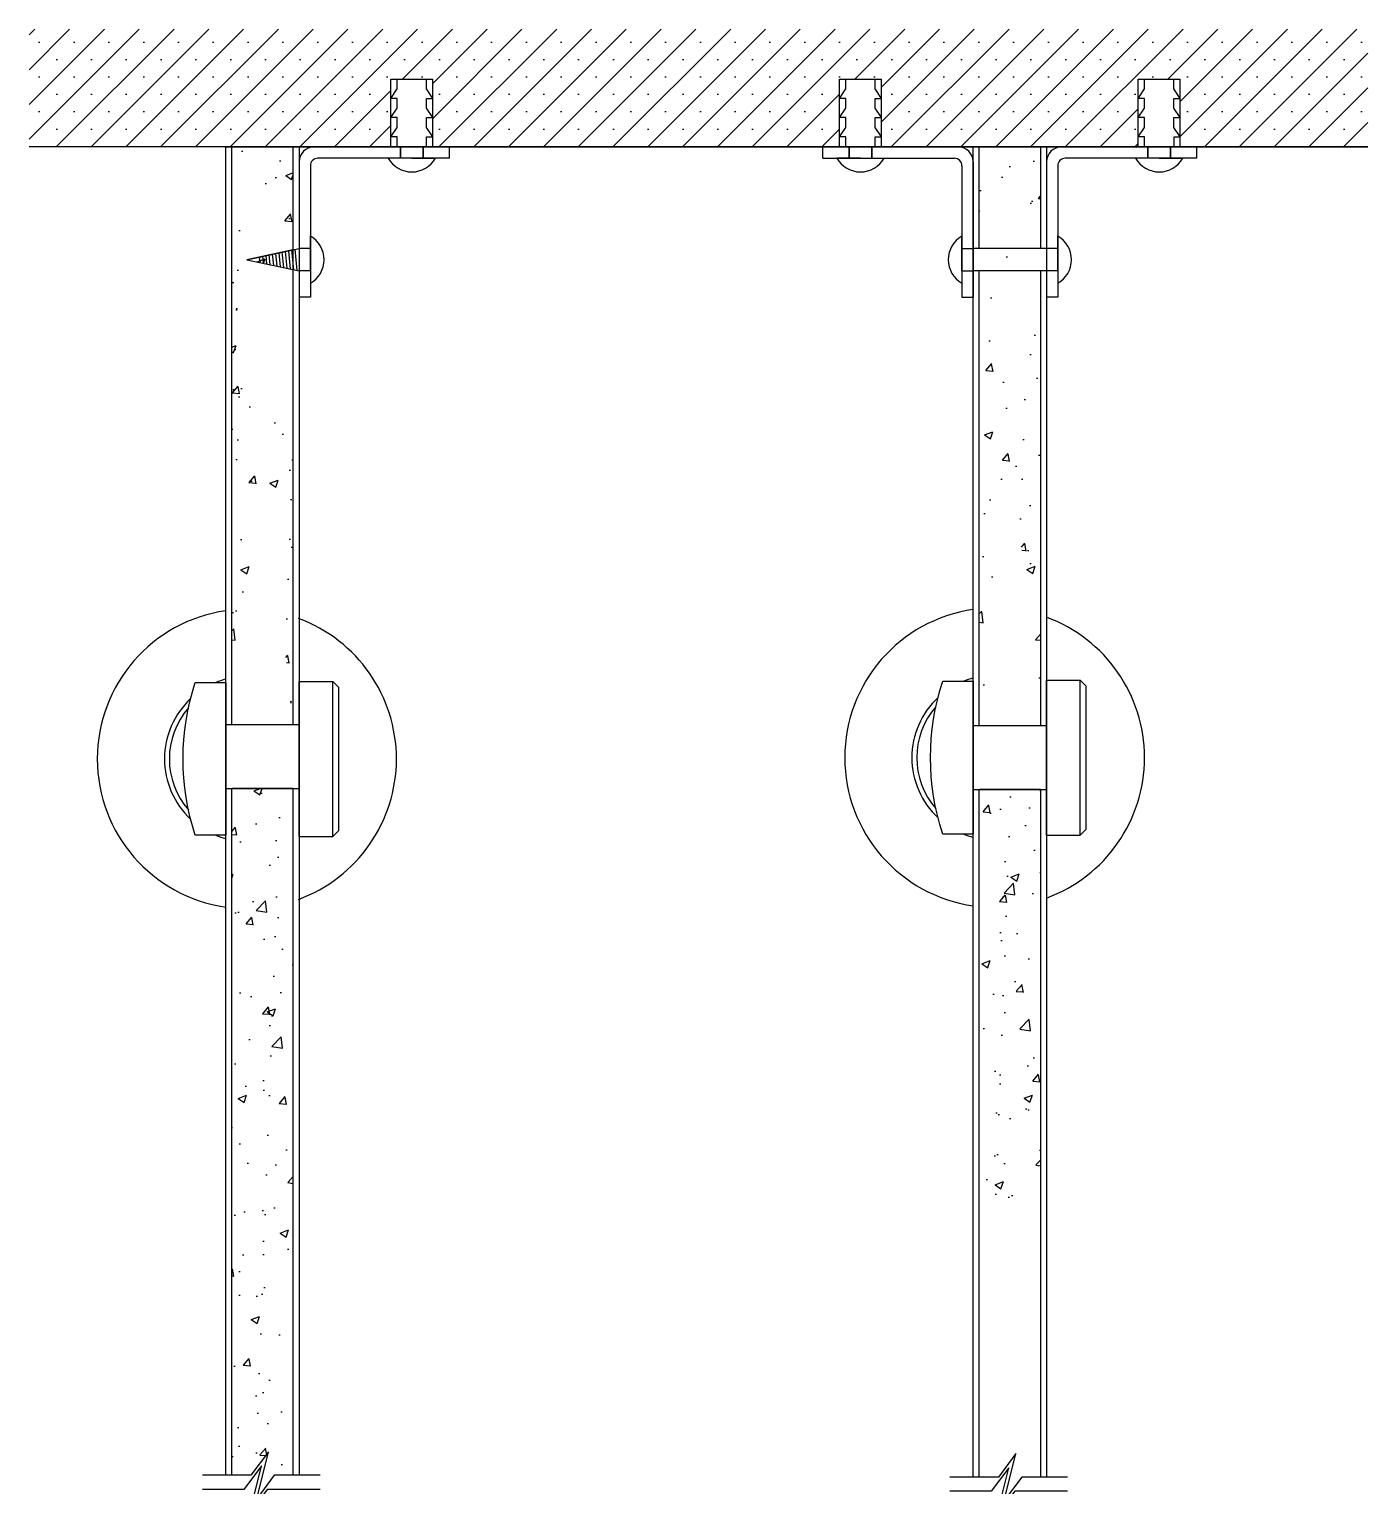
# Model space of a CAD drawing. Header units: millimetres. Extents: x 1125 to 16121, y 592 to 10995.
# Drawn here: x 1125 to 3975, y 7219 to 10320 of the extents above; entities that cross this region are included whole.
import ezdxf

# ---------------------------------------------------------------- set-up
doc = ezdxf.new("R2010")
doc.units = ezdxf.units.MM
doc.header["$LTSCALE"] = 20
for name, color, linetype in [('CL', 2, 'Continuous'), ('DEFAULT', 4, 'Continuous'), ('DIM', 7, 'Continuous'), ('HAT', 5, 'Continuous'), ('SYM', 7, 'Continuous')]:
    doc.layers.add(name, color=color, linetype=linetype)
pattern_1 = [(50, (-141767.73, -26787.91), (182.18467, -15.93909), [19.05, -209.55]), (355, (-141767.73, -26787.91), (-35.24283, 191.05664), [15.24, -167.64]), (100.451, (-141752.55, -26789.24), (146.9425, 175.11669), [16.19, -178.09]), (46.1842, (-141767.73, -26737.1), (271.07904, -42.04233), [28.575, -314.325]), (96.6356, (-141745.14, -26740.61), (237.40423, 247.42556), [24.285, -267.135]), (351.184, (-141767.73, -26737.1), (237.4046, 247.4251), [22.86, -251.46]), (21, (-141742.33, -26749.81), (151.61488, -102.26552), [19.05, -209.55]), (326, (-141742.33, -26749.81), (61.80203, 184.18797), [15.24, -167.64]), (71.4514, (-141729.7, -26758.33), (213.4165, 81.92286), [16.19, -178.09]), (37.5, (-141767.73, -26787.91), (3.088603, 84.55504), [0, -165.608, 0, -170.18, 0, -168.275]), (7.5, (-141767.73, -26787.91), (66.81966, 100.180575), [0, -97.028, 0, -161.798, 0, -64.135]), (327.5, (-141824.37, -26787.91), (135.590595, -5.728744), [0, -63.5, 0, -198.12, 0, -262.89]), (317.5, (-141849.77, -26787.91), (148.12918, 25.42649), [0, -82.55, 0, -131.572, 0, -186.69])]

msp = doc.modelspace()

# ---------------------------------------------------------------- hatches: boundary and pattern name
at = {"layer": 'HAT', "ltscale": 2}
h = msp.add_hatch(dxfattribs=at)
h.set_pattern_fill('SACNCR', color=256, scale=22, style=0)
h.set_pattern_definition([(45, (-141767.73, -26787.91), (-37.043556, 37.043556), []), (45, (-141730.69, -26787.91), (-37.043556, 37.043556), [0, -52.3875])])
h.paths.add_polyline_path([(3575.5, 10214), (3486.4, 10214), (3486.4, 10069.5), (2939.5, 10069.5), (2939.5, 10214), (2850.3, 10214), (2850.3, 10069.5), (1984.1, 10069.5), (1984.1, 10214), (1894.9, 10214), (1894.9, 10069.5), (1124.6, 10069.5), (1124.6, 10320.2), (3975.3, 10320.2), (3975.3, 10069.5), (3575.5, 10069.5)])
h = msp.add_hatch(dxfattribs=at)
h.set_pattern_fill('AR-CONC', color=256, style=0)
h.set_pattern_definition(pattern_1)
edge = h.paths.add_edge_path()
edge.add_line((1686.5, 10069.5), (1686.5, 8839.7))
edge.add_line((1556.5, 8839.7), (1556.5, 10069.5))
edge.add_line((1686.5, 8839.7), (1557.8, 8839.7))
edge.add_line((1686.5, 10069.5), (1556.5, 10069.5))
edge.add_line((1686.5, 9850.7), (1588, 9829.5))
edge.add_line((1588, 9829.5), (1686.5, 9808.3))
h = msp.add_hatch(dxfattribs=at)
h.set_pattern_fill('AR-CONC', color=256, style=0)
h.set_pattern_definition(pattern_1)
edge = h.paths.add_edge_path()
edge.add_line((3277.9, 10069.5), (3277.9, 8839.7))
edge.add_line((3147.9, 8839.7), (3147.9, 10069.5))
edge.add_line((3277.9, 8839.7), (3149.2, 8839.7))
edge.add_line((3277.9, 10069.5), (3147.9, 10069.5))
edge.add_line((3278, 9850.7), (3179.4, 9829.5))
edge.add_line((3179.4, 9829.5), (3278, 9808.3))
h = msp.add_hatch(dxfattribs=at)
h.set_pattern_fill('AR-CONC', color=256, style=0)
h.set_pattern_definition(pattern_1)
edge = h.paths.add_edge_path()
edge.add_spline(control_points=[(1686.5, 7227.4), (1677.6, 7227), (1640.3, 7229.3), (1602.3, 7254.8), (1565.8, 7259.9), (1556.5, 7260.3)], knot_values=[83.605347, 83.605347, 83.605347, 83.605347, 108.893481, 190.138723, 217.374898, 217.374898, 217.374898, 217.374898], degree=3, periodic=0)
edge.add_line((1686.5, 8704.2), (1686.5, 7227.4))
edge.add_line((1556.5, 7260.3), (1556.5, 8704.2))
edge.add_line((1686.5, 8704.2), (1557.8, 8704.2))
h = msp.add_hatch(dxfattribs=at)
h.set_pattern_fill('AR-CONC', color=256, style=0)
h.set_pattern_definition(pattern_1)
edge = h.paths.add_edge_path()
edge.add_spline(control_points=[(3277.9, 7764.5), (3269, 7764.1), (3231.8, 7766.5), (3193.8, 7792), (3157.2, 7797.1), (3147.9, 7797.5)], knot_values=[83.605347, 83.605347, 83.605347, 83.605347, 108.893481, 190.138723, 217.374898, 217.374898, 217.374898, 217.374898], degree=3, periodic=0)
edge.add_line((3277.9, 8704.2), (3277.9, 7764.5))
edge.add_line((3147.9, 7797.5), (3147.9, 8704.2))
edge.add_line((3277.9, 8704.2), (3149.2, 8704.2))

# ---------------------------------------------------------------- linework, layer by layer
at = {"layer": 'CL', "ltscale": 2}
msp.add_line((3975.3, 10069.5), (1124.6, 10069.5), dxfattribs=at)
at = {"layer": 'DEFAULT', "ltscale": 2}
for p, q in [((1894.9, 10069.5), (1894.9, 10214)), ((1894.9, 10214), (1984.1, 10214)), ((1908.3, 10192.8), (1908.3, 10214)), ((1970.7, 10192.8), (1970.7, 10214)), ((1984.1, 10069.5), (1984.1, 10214)), ((2850.3, 10069.5), (2850.3, 10214)), ((2850.3, 10214), (2939.5, 10214)), ((2863.7, 10192.8), (2863.7, 10214)), ((2926, 10192.8), (2926, 10214)), ((2939.5, 10069.5), (2939.5, 10214)), ((3486.4, 10069.5), (3486.4, 10214)), ((3486.4, 10214), (3575.5, 10214)), ((3499.8, 10192.8), (3499.8, 10214)), ((3562.1, 10192.8), (3562.1, 10214)), ((3575.5, 10069.5), (3575.5, 10214)), ((1894.9, 10172.9), (1908.3, 10192.8)), ((1908.2, 10172.9), (1894.9, 10172.9)), ((1908.2, 10151.8), (1908.2, 10172.9)), ((1984.1, 10172.9), (1970.7, 10192.8)), ((1970.8, 10172.9), (1984.1, 10172.9)), ((1970.8, 10151.8), (1970.8, 10172.9)), ((2850.3, 10172.9), (2863.7, 10192.8)), ((2863.6, 10172.9), (2850.3, 10172.9)), ((2863.6, 10151.8), (2863.6, 10172.9)), ((2939.5, 10172.9), (2926, 10192.8)), ((2926.1, 10151.8), (2926.1, 10172.9)), ((2926.1, 10172.9), (2939.5, 10172.9)), ((3486.4, 10172.9), (3499.8, 10192.8)), ((3499.7, 10172.9), (3486.4, 10172.9)), ((3499.7, 10151.8), (3499.7, 10172.9)), ((3575.5, 10172.9), (3562.1, 10192.8)), ((3562.2, 10151.8), (3562.2, 10172.9)), ((3562.2, 10172.9), (3575.5, 10172.9)), ((1894.9, 10131.9), (1908.2, 10151.8)), ((1984.1, 10131.9), (1970.8, 10151.8)), ((2850.3, 10131.9), (2863.6, 10151.8)), ((2939.5, 10131.9), (2926.1, 10151.8)), ((3486.4, 10131.9), (3499.7, 10151.8)), ((3575.5, 10131.9), (3562.2, 10151.8)), ((1908.2, 10131.9), (1894.9, 10131.9)), ((1894.9, 10090.8), (1908.2, 10110.7)), ((1908.2, 10110.7), (1908.2, 10131.9)), ((1970.9, 10110.7), (1970.9, 10131.9)), ((1970.9, 10131.9), (1984.1, 10131.9)), ((1984.1, 10090.8), (1970.9, 10110.7)), ((2863.5, 10131.9), (2850.3, 10131.9)), ((2850.3, 10090.8), (2863.5, 10110.7)), ((2863.5, 10110.7), (2863.5, 10131.9)), ((2926.2, 10110.7), (2926.2, 10131.9)), ((2926.2, 10131.9), (2939.5, 10131.9)), ((2939.5, 10090.8), (2926.2, 10110.7)), ((3499.6, 10131.9), (3486.4, 10131.9)), ((3486.4, 10090.8), (3499.6, 10110.7)), ((3499.6, 10110.7), (3499.6, 10131.9)), ((3562.3, 10110.7), (3562.3, 10131.9)), ((3562.3, 10131.9), (3575.5, 10131.9)), ((3575.5, 10090.8), (3562.3, 10110.7)), ((1908, 10090.8), (1894.9, 10090.8)), ((1908, 10069.6), (1908, 10090.8)), ((1971, 10069.6), (1971, 10090.8)), ((1971, 10090.8), (1984.1, 10090.8)), ((2863.4, 10090.8), (2850.3, 10090.8)), ((2863.4, 10069.6), (2863.4, 10090.8)), ((2926.4, 10090.8), (2939.5, 10090.8)), ((2926.4, 10069.6), (2926.4, 10090.8)), ((3499.5, 10090.8), (3486.4, 10090.8)), ((3499.5, 10069.6), (3499.5, 10090.8)), ((3562.5, 10090.8), (3575.5, 10090.8)), ((3562.5, 10069.6), (3562.5, 10090.8)), ((1543.5, 10069.5), (3975.3, 10069.5)), ((1686.5, 10069.5), (1556.5, 10069.5)), ((3277.9, 10069.5), (3147.9, 10069.5)), ((1939.5, 10045.5), (1889.1, 10045.5)), ((1939.5, 10045.5), (1889.1, 10045.5)), ((1939.5, 10045.5), (1989.9, 10045.5)), ((1939.5, 10045.5), (1989.9, 10045.5)), ((2894.9, 10045.5), (2844.5, 10045.5)), ((2894.9, 10045.5), (2844.5, 10045.5)), ((2894.9, 10045.5), (2945.2, 10045.5)), ((2894.9, 10045.5), (2945.2, 10045.5)), ((3531, 10045.5), (3480.6, 10045.5)), ((3531, 10045.5), (3480.6, 10045.5)), ((3531, 10045.5), (3581.3, 10045.5)), ((3531, 10045.5), (3581.3, 10045.5)), ((1723.5, 9829.5), (1723.5, 9879.9)), ((1723.5, 9829.5), (1723.5, 9879.9)), ((1723.5, 9829.5), (1723.5, 9879.9)), ((1723.5, 9829.5), (1723.5, 9879.9)), ((3110.9, 9829.5), (3110.9, 9879.9)), ((3110.9, 9829.5), (3110.9, 9879.9)), ((3110.9, 9829.5), (3110.9, 9879.9)), ((3110.9, 9829.5), (3110.9, 9879.9)), ((3315, 9829.5), (3315, 9879.9)), ((3315, 9829.5), (3315, 9879.9)), ((3315, 9829.5), (3315, 9879.9)), ((3315, 9829.5), (3315, 9879.9)), ((1588, 9829.5), (1699.5, 9853.5)), ((1686.5, 9850.7), (1588, 9829.5)), ((1588, 9829.5), (1686.5, 9808.3)), ((1588, 9829.5), (1699.5, 9805.5)), ((1614.7, 9835.3), (1615.9, 9823.5)), ((1621.6, 9836.8), (1623.1, 9822)), ((1628.5, 9838.3), (1630.3, 9820.4)), ((1635.4, 9839.7), (1637.5, 9818.9)), ((1642.3, 9841.2), (1644.7, 9817.3)), ((1649.2, 9842.7), (1651.9, 9815.8)), ((1656, 9844.2), (1659.1, 9814.2)), ((1662.9, 9845.7), (1666.3, 9812.7)), ((1669.8, 9847.1), (1673.5, 9811.1)), ((1676.7, 9848.6), (1680.7, 9809.6)), ((1683.6, 9850.1), (1687.8, 9808)), ((1690.5, 9851.6), (1695, 9806.5)), ((1723.5, 9805.5), (1723.5, 9853.5)), ((1723.5, 9829.5), (1723.5, 9779.2)), ((1723.5, 9829.5), (1723.5, 9779.2)), ((1723.5, 9829.5), (1723.5, 9779.2)), ((1723.5, 9829.5), (1723.5, 9779.2)), ((3110.9, 9805.5), (3110.9, 9853.5)), ((3110.9, 9829.5), (3110.9, 9779.2)), ((3110.9, 9829.5), (3110.9, 9779.2)), ((3110.9, 9829.5), (3110.9, 9779.2)), ((3110.9, 9829.5), (3110.9, 9779.2)), ((3147.9, 9853.5), (3134.9, 9853.5)), ((3134.9, 9853.5), (3134.9, 9853.5)), ((3277.9, 9853.5), (3147.9, 9853.5)), ((3291, 9853.5), (3277.9, 9853.5)), ((3291, 9853.5), (3290.9, 9853.5)), ((3315, 9805.5), (3315, 9853.5)), ((3315, 9829.5), (3315, 9779.2)), ((3315, 9829.5), (3315, 9779.2)), ((3315, 9829.5), (3315, 9779.2)), ((3315, 9829.5), (3315, 9779.2)), ((3134.9, 9805.5), (3134.9, 9805.5)), ((3147.9, 9805.5), (3134.9, 9805.5)), ((3277.9, 9805.5), (3147.9, 9805.5)), ((3291, 9805.5), (3277.9, 9805.5)), ((3291, 9805.5), (3290.9, 9805.5)), ((1686.5, 8839.7), (1557.8, 8839.7)), ((3277.9, 8837.3), (3149.2, 8837.3)), ((1686.5, 8704.2), (1557.8, 8704.2)), ((3277.9, 8701.8), (3149.2, 8701.8))]:
    msp.add_line(p, q, dxfattribs=at)
at = {"layer": 'DEFAULT', "color": 0}
for p, q in [((1543.5, 7242), (1543.5, 10069.5)), ((1556.5, 8839.7), (1556.5, 10069.5)), ((1686.5, 10069.5), (1686.5, 8839.7)), ((1699.5, 10069.5), (1699.5, 7242)), ((3134.9, 7238.2), (3134.9, 10069.5)), ((3147.9, 9853.5), (3147.9, 10069.5)), ((3277.9, 10069.5), (3277.9, 9853.5)), ((3290.9, 10069.5), (3290.9, 7238.2)), ((3147.9, 8837.3), (3147.9, 9805.5)), ((3277.9, 9805.5), (3277.9, 8837.3)), ((1556.5, 7242), (1556.5, 8704.2)), ((1686.5, 8704.2), (1686.5, 7242)), ((3147.9, 7238.2), (3147.9, 8701.8)), ((3277.9, 8701.8), (3277.9, 7238.2))]:
    msp.add_line(p, q, dxfattribs=at)
at = {"layer": 'DEFAULT', "linetype": 'ByBlock'}
for p, q in [((1699.5, 8931.9), (1771, 8931.9)), ((1699.5, 8601.7), (1699.5, 8931.9)), ((1771, 8931.9), (1784, 8918.9)), ((1771, 8601.7), (1771, 8931.9)), ((3290.9, 8934.6), (3362.4, 8934.6)), ((3290.9, 8604.4), (3290.9, 8934.6)), ((3362.4, 8934.6), (3375.4, 8921.6)), ((3362.4, 8604.4), (3362.4, 8934.6)), ((1784, 8614.7), (1784, 8918.9)), ((3375.4, 8617.4), (3375.4, 8921.6)), ((1699.5, 8601.7), (1771, 8601.7)), ((1771, 8601.7), (1784, 8614.7)), ((3290.9, 8604.4), (3362.4, 8604.4)), ((3362.4, 8604.4), (3375.4, 8617.4))]:
    msp.add_line(p, q, dxfattribs=at)
for points in [[(3134.9, 8607), (3069.9, 8607, -0.16), (3069.9, 8932), (3134.9, 8932), (3134.9, 8607)], [(1543.5, 8604.3), (1478.5, 8604.3, -0.16), (1478.5, 8929.3), (1543.5, 8929.3), (1543.5, 8604.3)]]:
    msp.add_lwpolyline(points, format="xyb", dxfattribs=at)
at = {"layer": 'DEFAULT', "ltscale": 2}
for points in [[(1543.5, 8704.2), (1699.5, 8704.2), (1699.5, 8839.7), (1543.5, 8839.7)], [(3134.9, 8701.8), (3290.9, 8701.8), (3290.9, 8837.3), (3134.9, 8837.3)]]:
    msp.add_lwpolyline(points, dxfattribs=at)
for centre, start, end in [((1939.5, 10074.3), 209.7552, 330.2448), ((2894.9, 10074.3), 209.7552, 330.2448), ((3531, 10074.3), 209.7552, 330.2448), ((1694.7, 9829.5), 299.7552, 60.2448), ((3139.7, 9829.5), 119.7552, 240.2448), ((3286.2, 9829.5), 299.7552, 60.2448)]:
    msp.add_arc(centre, 58, start, end, dxfattribs=at)
at = {"layer": 'DEFAULT', "linetype": 'ByBlock', "ltscale": 30}
for centre, radius, start, end in [((1588.3, 8766.8), 318.5, 98.094, 261.906), ((1588.3, 8766.8), 318.5, 290.1728, 69.8272), ((3179.8, 8769.5), 318.5, 98.094, 261.906), ((3181.1, 8769.5), 318.5, 290.1728, 69.8272), ((1588.3, 8766.8), 175.5, 104.8029, 112.2254), ((3179.8, 8769.5), 175.5, 104.8029, 112.2254), ((1588.3, 8766.8), 175.5, 133.0344, 226.9656), ((3179.8, 8769.5), 175.5, 133.0344, 226.9656), ((1588.3, 8766.8), 175.5, 247.7746, 255.1971), ((3179.8, 8769.5), 175.5, 247.7746, 255.1971)]:
    msp.add_arc(centre, radius, start, end, dxfattribs=at)
at = {"layer": 'DEFAULT', "linetype": 'ByBlock'}
for centre in [(1588.3, 8766.8), (3179.8, 8769.5)]:
    msp.add_arc(centre, 165.1, 138.9018, 221.0982, dxfattribs=at)
at = {"layer": 'DIM', "color": 0}
for p, q in [((2019.5, 10069.5), (1731.5, 10069.5)), ((1915.5, 10069.5), (1915.5, 10045.5)), ((1915.5, 10045.5), (1915.5, 10069.5)), ((1963.5, 10069.5), (1963.5, 10045.5)), ((1963.5, 10045.5), (1963.5, 10069.5)), ((2019.5, 10045.5), (2019.5, 10069.5)), ((2814.9, 10045.5), (2814.9, 10069.5)), ((2814.9, 10069.5), (3102.9, 10069.5)), ((2870.9, 10045.5), (2870.9, 10069.5)), ((2870.9, 10069.5), (2870.9, 10045.5)), ((2918.9, 10045.5), (2918.9, 10069.5)), ((2918.9, 10069.5), (2918.9, 10045.5)), ((3611, 10069.5), (3323, 10069.5)), ((3507, 10069.5), (3507, 10045.5)), ((3507, 10045.5), (3507, 10069.5)), ((3555, 10069.5), (3555, 10045.5)), ((3555, 10045.5), (3555, 10069.5)), ((3611, 10045.5), (3611, 10069.5)), ((1699.5, 10037.5), (1699.5, 9749.5)), ((1723.5, 10029.5), (1723.5, 9749.5)), ((2019.5, 10045.5), (1739.5, 10045.5)), ((2814.9, 10045.5), (3094.9, 10045.5)), ((3110.9, 10029.5), (3110.9, 9749.5)), ((3134.9, 10037.5), (3134.9, 9749.5)), ((3291, 10037.5), (3291, 9749.5)), ((3315, 10029.5), (3315, 9749.5)), ((3611, 10045.5), (3331, 10045.5)), ((1723.5, 9853.5), (1699.5, 9853.5)), ((3110.9, 9853.5), (3134.9, 9853.5)), ((3315, 9853.5), (3291, 9853.5)), ((1723.5, 9805.5), (1699.5, 9805.5)), ((3110.9, 9805.5), (3134.9, 9805.5)), ((3315, 9805.5), (3291, 9805.5)), ((1723.5, 9749.5), (1699.5, 9749.5)), ((3110.9, 9749.5), (3134.9, 9749.5)), ((3315, 9749.5), (3291, 9749.5))]:
    msp.add_line(p, q, dxfattribs=at)
for centre, radius, start, end in [((1731.5, 10037.5), 32, 90, 180), ((3102.9, 10037.5), 32, 0, 90), ((3323, 10037.5), 32, 90, 180), ((1739.5, 10029.5), 16, 90, 180), ((3094.9, 10029.5), 16, 0, 90), ((3331, 10029.5), 16, 90, 180)]:
    msp.add_arc(centre, radius, start, end, dxfattribs=at)
at = {"layer": 'SYM', "color": 6}
for points in [[(1744.2, 7242), (1646.7, 7242), (1609.4, 7192), (1634.4, 7292), (1596.9, 7242), (1493.6, 7242)], [(3335.7, 7238.2), (3238.2, 7238.2), (3200.9, 7188.2), (3225.9, 7288.2), (3188.4, 7238.2), (3085.1, 7238.2)], [(1744.2, 7212), (1631.7, 7212), (1594.4, 7162), (1619.4, 7262), (1581.9, 7212), (1493.6, 7212)], [(3335.7, 7208.2), (3223.2, 7208.2), (3185.9, 7158.2), (3210.9, 7258.2), (3173.4, 7208.2), (3085.1, 7208.2)]]:
    msp.add_lwpolyline(points, dxfattribs=at)

doc.saveas('drawing.dxf')
